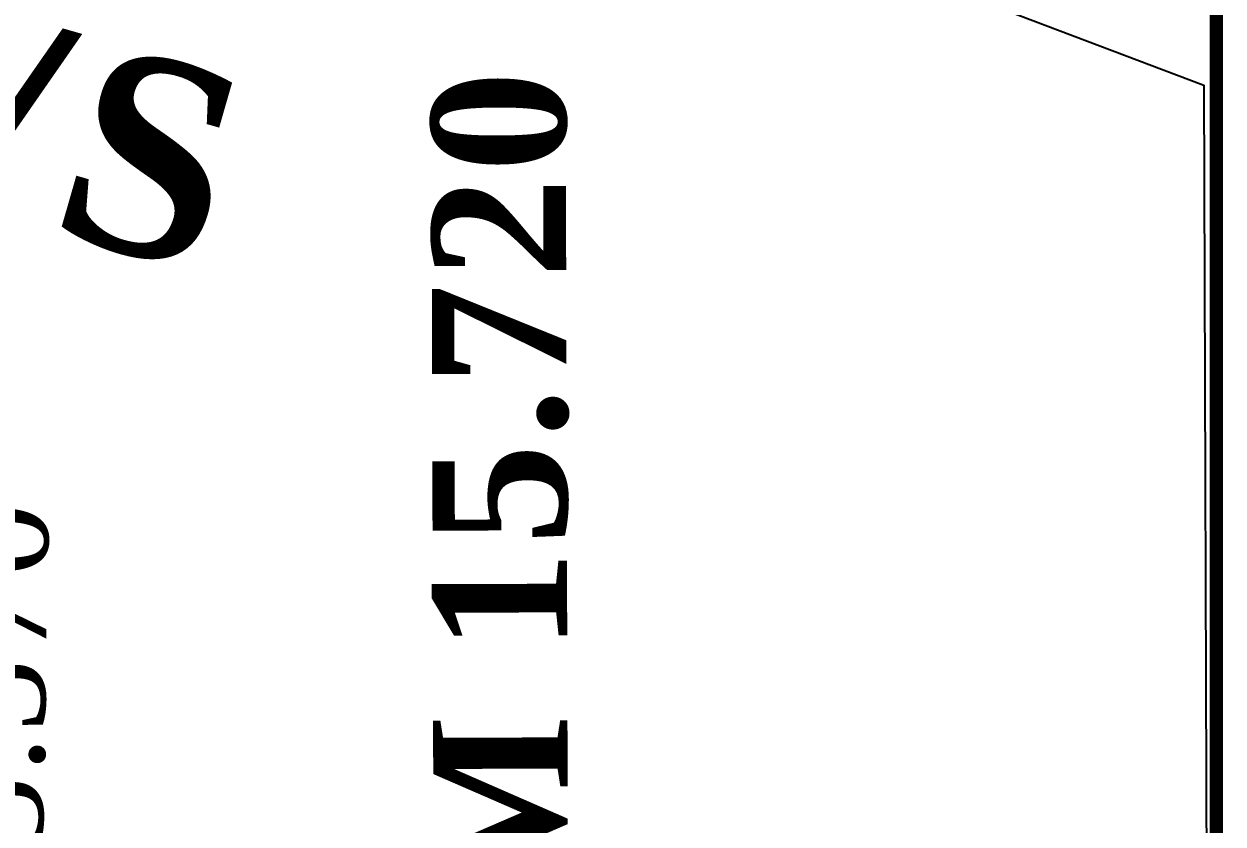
# Model space of a CAD drawing. Header units: inches. Extents: x -885 to 26362, y -28010 to 990.
# Drawn here: x 4400.93 to 4411.44, y -2388.15 to -2381.14 of the extents above; entities that cross this region are included whole.
import ezdxf

# ---------------------------------------------------------------- set-up
doc = ezdxf.new("R2010")
doc.units = ezdxf.units.IN
doc.header["$MEASUREMENT"] = 0
doc.layers.add('Text', color=7, linetype='Continuous')
doc.styles.add('Text', font='times.ttf', dxfattribs={"height": 240})

msp = doc.modelspace()

# ---------------------------------------------------------------- hatches: boundary and pattern name
at = {"layer": 'Text', "lineweight": 25}
h = msp.add_hatch(dxfattribs=at)
h.set_pattern_fill('ACAD_ISO07W100', color=0, scale=0.784833, style=0)
h.set_pattern_definition([(0, (-624.1878, -22766.3663), (0, 3.9241642), [0.3924164, -2.35449854])])
h.paths.add_polyline_path([(4354.502538, -2337.161061), (4347.247089, -2333.049069), (4340.889222, -2329.121969), (4334.949346, -2322.023976), (4333.107047, -2319.820067), (4313.667197, -2319.820067), (4314.66679, -2322.199623), (4315.973563, -2327.840669), (4320.184275, -2335.502582), (4326.471744, -2346.244791), (4334.197983, -2356.848331), (4340.57345, -2360.414892), (4348.062093, -2361.585256), (4358.120284, -2365.800787), (4375.605519, -2369.622499), (4390.798402, -2373.934174), (4411.376772, -2381.719052), (4411.376772, -2379.676911), (4403.526315, -2376.522658), (4405.136681, -2376.119594), (4406.025463, -2375.85335), (4406.355456, -2375.28943), (4405.875866, -2374.666345), (4404.419496, -2373.477491), (4403.231521, -2372.854406), (4400.041588, -2371.478812), (4396.182868, -2369.420967), (4392.588143, -2367.21336), (4387.378652, -2364.182985), (4383.409935, -2361.189588), (4378.323641, -2357.765394), (4374.98411, -2355.862858), (4372.286967, -2354.398515), (4368.181852, -2352.144685), (4366.188694, -2351.207284), (4364.868721, -2350.972472), (4364.428731, -2349.683777), (4361.260797, -2346.77543), (4359.065242, -2343.127516), (4357.116083, -2339.938134)])
h.paths.add_polyline_path([(4346.028596, -2350.822608), (4353.049823, -2350.822608), (4353.049823, -2347.806236), (4346.028596, -2347.806236)], flags=24)

# ---------------------------------------------------------------- linework, layer by layer
at = {"layer": 'Text', "const_width": 0.117725}
msp.add_lwpolyline([(4271.455292, -2319.820067), (4411.376772, -2319.820067), (4411.376772, -2413.77649), (4271.455292, -2413.77649)], close=True, dxfattribs=at)
at = {"layer": 'Text'}
for points in [[(4326.471744, -2346.244791), (4334.197983, -2356.848331), (4340.57345, -2360.414892), (4340.57345, -2360.414892), (4348.062093, -2361.585256), (4358.120284, -2365.800787), (4375.605519, -2369.622499), (4390.798402, -2373.934174), (4411.266775, -2381.677439), (4411.376772, -2413.77649)], [(4411.376772, -2413.77649), (4411.376772, -2379.676911), (4403.526315, -2376.522658), (4405.136681, -2376.119594), (4406.025463, -2375.85335), (4406.355456, -2375.28943), (4405.875866, -2374.666345), (4404.419496, -2373.477491), (4403.231521, -2372.854406), (4400.041588, -2371.478812), (4396.182868, -2369.420967), (4392.588143, -2367.21336), (4387.378652, -2364.182985), (4383.409935, -2361.189588), (4378.323641, -2357.765394)]]:
    msp.add_lwpolyline(points, dxfattribs=at)

# ---------------------------------------------------------------- texts
at = {"layer": 'Text', "attachment_point": 1, "style": 'Text'}
for s, insert, char_height, rotation in [('{\\fTimes New Roman|b1|i0|c0|p18;\\H1.049x;\\T1.25;PADMA RIVER \\H0.9533x; \\H1.538x;D/S}', (4382.048222, -2375.657968), 1.12231097, 343.9449483), ('{\\fTimes New Roman|b1|i0|c0|p18;\\T1.05;KM 15.720}', (4404.525273, -2390.324252), 1.17724927, 90.161249), ('{\\T1.05;KM 15.570}', (4400.169398, -2391.604559), 0.86331613, 88.9238564)]:
    msp.add_mtext(s, dxfattribs=dict(at, insert=insert, char_height=char_height, rotation=rotation))

doc.saveas('drawing.dxf')
